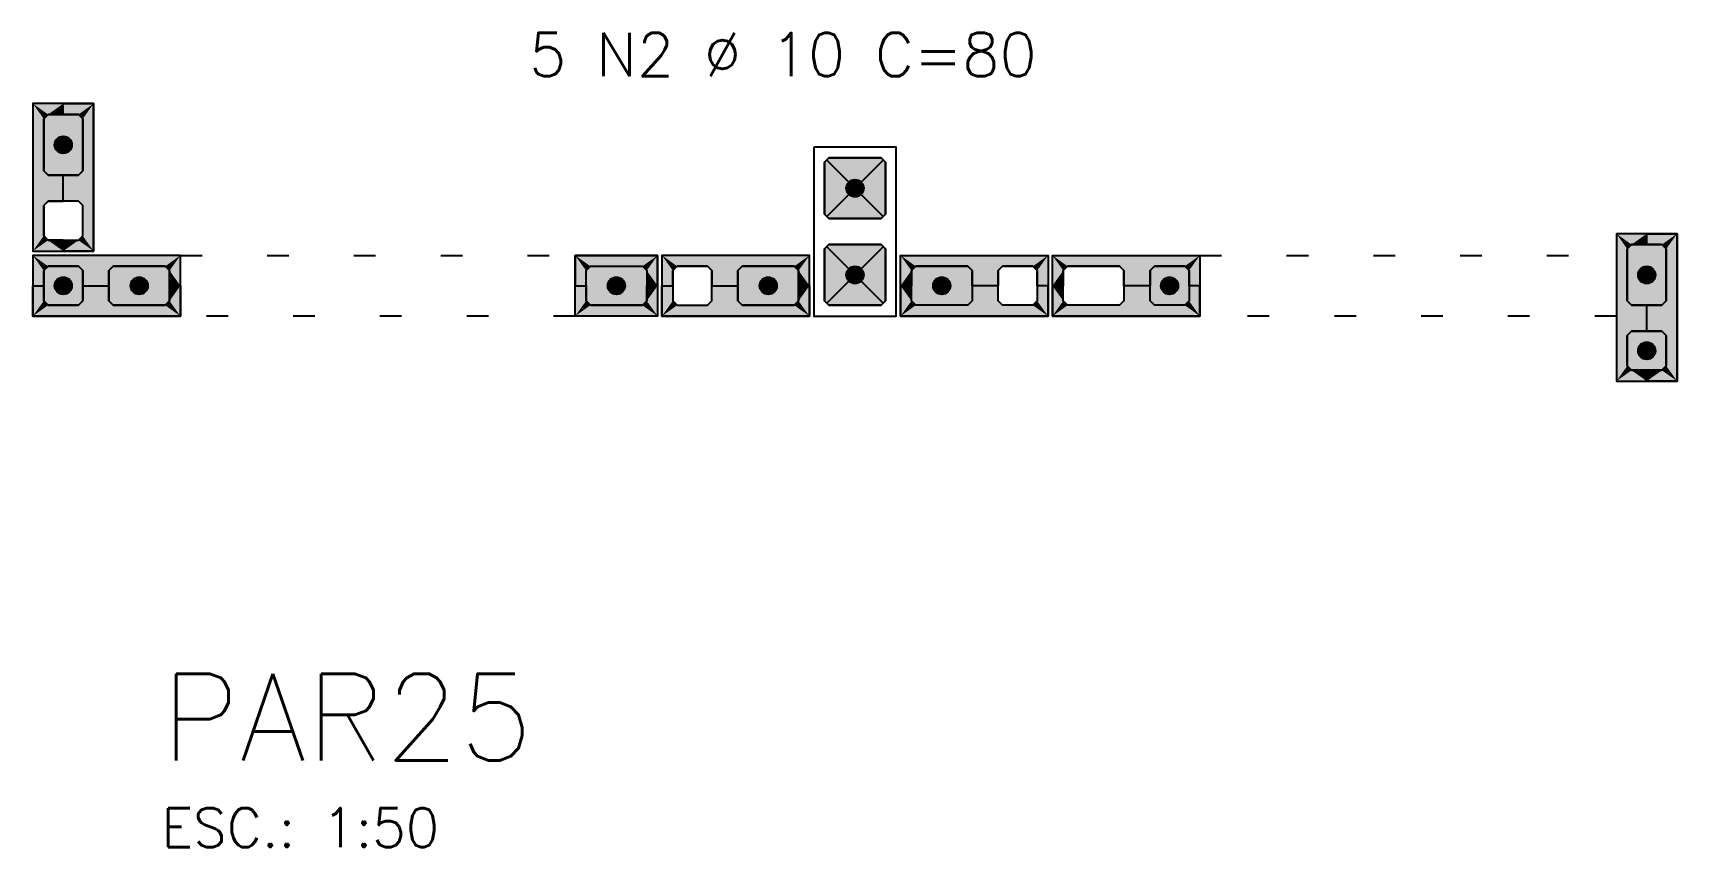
# Model space of a CAD drawing. Extents: x -1.9 to 86, y -1.6 to 60.9.
# Drawn here: x 6.55 to 14.13, y 39.84 to 43.6 of the extents above; entities that cross this region are included whole.
import ezdxf

# ---------------------------------------------------------------- set-up
doc = ezdxf.new("R2010")
doc.units = 0
doc.header["$MEASUREMENT"] = 0
doc.linetypes.add('ESTILO_TQS_0001', pattern=[0.45, 0.3, -0.15])
doc.linetypes.add('ESTILO_TQS_0002', pattern=[0.4, 0.1, -0.3])
for name, color, linetype in [('PENA_01', 1, 'CONTINUOUS'), ('PENA_02', 2, 'CONTINUOUS'), ('PENA_03', 3, 'CONTINUOUS'), ('PENA_06', 6, 'CONTINUOUS'), ('PENA_11', 252, 'CONTINUOUS'), ('PENA_21', 100, 'CONTINUOUS'), ('PENA_23', 50, 'CONTINUOUS')]:
    doc.layers.add(name, color=color, linetype=linetype)
doc.styles.get("Standard").update_dxf_attribs({"font": 'ROMANS.SHX'})

msp = doc.modelspace()

# ---------------------------------------------------------------- linework, layer by layer
at = {"layer": 'PENA_01', "linetype": 'Continuous'}
for p, q in [((10.47154, 43.011175), (10.21154, 42.751175)), ((10.47154, 42.751175), (10.21154, 43.011175)), ((10.47154, 42.351175), (10.21154, 42.611175)), ((10.47154, 42.611175), (10.21154, 42.351175))]:
    msp.add_line(p, q, dxfattribs=at)
for points in [[(6.78154, 42.961175), (6.78154, 43.201175), (6.76154, 43.221175), (6.62154, 43.221175), (6.60154, 43.201175), (6.60154, 42.961175), (6.62154, 42.941175), (6.76154, 42.941175), (6.78154, 42.961175)], [(6.78154, 42.661175), (6.78154, 42.801175), (6.76154, 42.821175), (6.62154, 42.821175), (6.60154, 42.801175), (6.60154, 42.661175), (6.62154, 42.641175), (6.76154, 42.641175), (6.78154, 42.661175)], [(14.08154, 42.361175), (14.08154, 42.601175), (14.06154, 42.621175), (13.92154, 42.621175), (13.90154, 42.601175), (13.90154, 42.361175), (13.92154, 42.341175), (14.06154, 42.341175), (14.08154, 42.361175)], [(6.62154, 42.341175), (6.76154, 42.341175), (6.78154, 42.361175), (6.78154, 42.501175), (6.76154, 42.521175), (6.62154, 42.521175), (6.60154, 42.501175), (6.60154, 42.361175), (6.62154, 42.341175)], [(6.92154, 42.341175), (7.16154, 42.341175), (7.18154, 42.361175), (7.18154, 42.501175), (7.16154, 42.521175), (6.92154, 42.521175), (6.90154, 42.501175), (6.90154, 42.361175), (6.92154, 42.341175)], [(9.12154, 42.521175), (9.36154, 42.521175), (9.38154, 42.501175), (9.38154, 42.361175), (9.36154, 42.341175), (9.12154, 42.341175), (9.10154, 42.361175), (9.10154, 42.501175), (9.12154, 42.521175)], [(9.52154, 42.341175), (9.66154, 42.341175), (9.68154, 42.361175), (9.68154, 42.501175), (9.66154, 42.521175), (9.52154, 42.521175), (9.50154, 42.501175), (9.50154, 42.361175), (9.52154, 42.341175)], [(9.82154, 42.341175), (10.06154, 42.341175), (10.08154, 42.361175), (10.08154, 42.501175), (10.06154, 42.521175), (9.82154, 42.521175), (9.80154, 42.501175), (9.80154, 42.361175), (9.82154, 42.341175)], [(10.86154, 42.341175), (10.62154, 42.341175), (10.60154, 42.361175), (10.60154, 42.501175), (10.62154, 42.521175), (10.86154, 42.521175), (10.88154, 42.501175), (10.88154, 42.361175), (10.86154, 42.341175)], [(11.16154, 42.341175), (11.02154, 42.341175), (11.00154, 42.361175), (11.00154, 42.501175), (11.02154, 42.521175), (11.16154, 42.521175), (11.18154, 42.501175), (11.18154, 42.361175), (11.16154, 42.341175)], [(11.56154, 42.341175), (11.32154, 42.341175), (11.30154, 42.361175), (11.30154, 42.501175), (11.32154, 42.521175), (11.56154, 42.521175), (11.58154, 42.501175), (11.58154, 42.361175), (11.56154, 42.341175)], [(11.86154, 42.341175), (11.72154, 42.341175), (11.70154, 42.361175), (11.70154, 42.501175), (11.72154, 42.521175), (11.86154, 42.521175), (11.88154, 42.501175), (11.88154, 42.361175), (11.86154, 42.341175)], [(14.08154, 42.061175), (14.08154, 42.201175), (14.06154, 42.221175), (13.92154, 42.221175), (13.90154, 42.201175), (13.90154, 42.061175), (13.92154, 42.041175), (14.06154, 42.041175), (14.08154, 42.061175)]]:
    msp.add_lwpolyline(points, dxfattribs=at)
at = {"layer": 'PENA_02', "linetype": 'Continuous'}
for points in [[(6.83154, 42.591175), (6.83154, 43.271175), (6.55154, 43.271175), (6.55154, 42.591175), (6.83154, 42.591175)], [(10.15154, 43.071175), (10.15154, 42.291175), (10.53154, 42.291175), (10.53154, 43.071175), (10.15154, 43.071175)], [(14.13154, 41.991175), (14.13154, 42.671175), (13.85154, 42.671175), (13.85154, 41.991175), (14.13154, 41.991175)], [(6.55154, 42.291175), (7.23154, 42.291175), (7.23154, 42.571175), (6.55154, 42.571175), (6.55154, 42.291175)], [(9.05154, 42.571175), (9.43154, 42.571175), (9.43154, 42.291175), (9.05154, 42.291175), (9.05154, 42.571175)], [(9.45154, 42.291175), (10.13154, 42.291175), (10.13154, 42.571175), (9.45154, 42.571175), (9.45154, 42.291175)], [(11.23154, 42.291175), (10.55154, 42.291175), (10.55154, 42.571175), (11.23154, 42.571175), (11.23154, 42.291175)], [(11.93154, 42.291175), (11.25154, 42.291175), (11.25154, 42.571175), (11.93154, 42.571175), (11.93154, 42.291175)]]:
    msp.add_lwpolyline(points, dxfattribs=at)
at = {"layer": 'PENA_02', "linetype": 'ESTILO_TQS_0001'}
for points in [[(10.22154, 43.021175), (10.20154, 43.001175), (10.20154, 42.761175), (10.22154, 42.741175), (10.46154, 42.741175), (10.48154, 42.761175), (10.48154, 43.001175), (10.46154, 43.021175), (10.22154, 43.021175)], [(10.22154, 42.621175), (10.20154, 42.601175), (10.20154, 42.361175), (10.22154, 42.341175), (10.46154, 42.341175), (10.48154, 42.361175), (10.48154, 42.601175), (10.46154, 42.621175), (10.22154, 42.621175)]]:
    msp.add_lwpolyline(points, dxfattribs=at)
at = {"layer": 'PENA_03', "linetype": 'Continuous'}
for points in [[(6.76154, 43.221175), (6.78154, 43.201175), (6.78154, 42.961175), (6.76154, 42.941175), (6.62154, 42.941175), (6.60154, 42.961175), (6.60154, 43.201175), (6.62154, 43.221175), (6.76154, 43.221175)], [(10.46154, 43.021175), (10.48154, 43.001175), (10.48154, 42.761175), (10.46154, 42.741175), (10.22154, 42.741175), (10.20154, 42.761175), (10.20154, 43.001175), (10.22154, 43.021175), (10.46154, 43.021175)], [(10.46154, 42.621175), (10.48154, 42.601175), (10.48154, 42.361175), (10.46154, 42.341175), (10.22154, 42.341175), (10.20154, 42.361175), (10.20154, 42.601175), (10.22154, 42.621175), (10.46154, 42.621175)], [(14.06154, 42.621175), (14.08154, 42.601175), (14.08154, 42.361175), (14.06154, 42.341175), (13.92154, 42.341175), (13.90154, 42.361175), (13.90154, 42.601175), (13.92154, 42.621175), (14.06154, 42.621175)], [(6.76154, 42.521175), (6.78154, 42.501175), (6.78154, 42.361175), (6.76154, 42.341175), (6.62154, 42.341175), (6.60154, 42.361175), (6.60154, 42.501175), (6.62154, 42.521175), (6.76154, 42.521175)], [(7.18154, 42.361175), (7.16154, 42.341175), (6.92154, 42.341175), (6.90154, 42.361175), (6.90154, 42.501175), (6.92154, 42.521175), (7.16154, 42.521175), (7.18154, 42.501175), (7.18154, 42.361175)], [(9.38154, 42.361175), (9.36154, 42.341175), (9.12154, 42.341175), (9.10154, 42.361175), (9.10154, 42.501175), (9.12154, 42.521175), (9.36154, 42.521175), (9.38154, 42.501175), (9.38154, 42.361175)], [(10.08154, 42.361175), (10.06154, 42.341175), (9.82154, 42.341175), (9.80154, 42.361175), (9.80154, 42.501175), (9.82154, 42.521175), (10.06154, 42.521175), (10.08154, 42.501175), (10.08154, 42.361175)], [(10.88154, 42.361175), (10.86154, 42.341175), (10.62154, 42.341175), (10.60154, 42.361175), (10.60154, 42.501175), (10.62154, 42.521175), (10.86154, 42.521175), (10.88154, 42.501175), (10.88154, 42.361175)], [(11.86154, 42.521175), (11.88154, 42.501175), (11.88154, 42.361175), (11.86154, 42.341175), (11.72154, 42.341175), (11.70154, 42.361175), (11.70154, 42.501175), (11.72154, 42.521175), (11.86154, 42.521175)], [(14.06154, 42.221175), (14.08154, 42.201175), (14.08154, 42.061175), (14.06154, 42.041175), (13.92154, 42.041175), (13.90154, 42.061175), (13.90154, 42.201175), (13.92154, 42.221175), (14.06154, 42.221175)]]:
    msp.add_lwpolyline(points, dxfattribs=at)
at = {"layer": 'PENA_03', "linetype": 'ESTILO_TQS_0002'}
for points in [[(7.23154, 42.571175), (9.05154, 42.571175), (9.05154, 42.291175), (7.23154, 42.291175), (7.23154, 42.571175)], [(11.93154, 42.571175), (13.85154, 42.571175), (13.85154, 42.291175), (11.93154, 42.291175), (11.93154, 42.571175)]]:
    msp.add_lwpolyline(points, dxfattribs=at)
at = {"layer": 'PENA_03', "linetype": 'Continuous'}
for centre in [(6.69154, 43.081175), (10.34154, 42.881175), (6.69154, 42.431175), (7.04154, 42.431175), (9.24154, 42.431175), (9.94154, 42.431175), (10.34154, 42.481175), (10.74154, 42.431175), (11.79154, 42.431175), (13.99154, 42.481175), (13.99154, 42.131175)]:
    msp.add_circle(centre, 0.04, dxfattribs=at)
for points in [[(6.73154, 43.081175), (6.67154, 43.115816), (6.653953, 43.094855)], [(6.73154, 43.081175), (6.653953, 43.094855), (6.653953, 43.067494)], [(6.73154, 43.081175), (6.653953, 43.067494), (6.67154, 43.046534)], [(6.73154, 43.081175), (6.698486, 43.120567), (6.67154, 43.115816)], [(6.73154, 43.081175), (6.67154, 43.046534), (6.698486, 43.041782)], [(6.73154, 43.081175), (6.722182, 43.106886), (6.698486, 43.120567)], [(6.73154, 43.081175), (6.698486, 43.041782), (6.722182, 43.055463)], [(6.73154, 43.081175), (6.722182, 43.055463), (6.73154, 43.081175)], [(10.38154, 42.881175), (10.32154, 42.915816), (10.303953, 42.894855)], [(10.38154, 42.881175), (10.348486, 42.920567), (10.32154, 42.915816)], [(10.38154, 42.881175), (10.372182, 42.906886), (10.348486, 42.920567)], [(10.38154, 42.881175), (10.303953, 42.894855), (10.303953, 42.867494)], [(10.38154, 42.881175), (10.303953, 42.867494), (10.32154, 42.846534)], [(10.38154, 42.881175), (10.32154, 42.846534), (10.348486, 42.841782)], [(10.38154, 42.881175), (10.348486, 42.841782), (10.372182, 42.855463)], [(10.38154, 42.881175), (10.372182, 42.855463), (10.38154, 42.881175)], [(6.73154, 42.431175), (6.67154, 42.465816), (6.653953, 42.444855)], [(6.73154, 42.431175), (6.698486, 42.470567), (6.67154, 42.465816)], [(6.73154, 42.431175), (6.722182, 42.456886), (6.698486, 42.470567)], [(7.08154, 42.431175), (7.02154, 42.465816), (7.003953, 42.444855)], [(7.08154, 42.431175), (7.048486, 42.470567), (7.02154, 42.465816)], [(7.08154, 42.431175), (7.072182, 42.456886), (7.048486, 42.470567)], [(9.28154, 42.431175), (9.22154, 42.465816), (9.203953, 42.444855)], [(9.28154, 42.431175), (9.248486, 42.470567), (9.22154, 42.465816)], [(9.28154, 42.431175), (9.272182, 42.456886), (9.248486, 42.470567)], [(9.98154, 42.431175), (9.92154, 42.465816), (9.903953, 42.444855)], [(9.98154, 42.431175), (9.948486, 42.470567), (9.92154, 42.465816)], [(9.98154, 42.431175), (9.972182, 42.456886), (9.948486, 42.470567)], [(10.38154, 42.481175), (10.32154, 42.515816), (10.303953, 42.494855)], [(10.38154, 42.481175), (10.303953, 42.494855), (10.303953, 42.467494)], [(10.38154, 42.481175), (10.303953, 42.467494), (10.32154, 42.446534)], [(10.38154, 42.481175), (10.348486, 42.520567), (10.32154, 42.515816)], [(10.38154, 42.481175), (10.32154, 42.446534), (10.348486, 42.441782)], [(10.38154, 42.481175), (10.372182, 42.506886), (10.348486, 42.520567)], [(10.38154, 42.481175), (10.348486, 42.441782), (10.372182, 42.455463)], [(10.38154, 42.481175), (10.372182, 42.455463), (10.38154, 42.481175)], [(10.78154, 42.431175), (10.72154, 42.465816), (10.703953, 42.444855)], [(10.78154, 42.431175), (10.748486, 42.470567), (10.72154, 42.465816)], [(10.78154, 42.431175), (10.772182, 42.456886), (10.748486, 42.470567)], [(11.83154, 42.431175), (11.77154, 42.465816), (11.753953, 42.444855)], [(11.83154, 42.431175), (11.798486, 42.470567), (11.77154, 42.465816)], [(11.83154, 42.431175), (11.822182, 42.456886), (11.798486, 42.470567)], [(14.03154, 42.481175), (13.97154, 42.515816), (13.953953, 42.494855)], [(14.03154, 42.481175), (13.953953, 42.494855), (13.953953, 42.467494)], [(14.03154, 42.481175), (13.953953, 42.467494), (13.97154, 42.446534)], [(14.03154, 42.481175), (13.998486, 42.520567), (13.97154, 42.515816)], [(14.03154, 42.481175), (13.97154, 42.446534), (13.998486, 42.441782)], [(14.03154, 42.481175), (14.022182, 42.506886), (13.998486, 42.520567)], [(14.03154, 42.481175), (13.998486, 42.441782), (14.022182, 42.455463)], [(14.03154, 42.481175), (14.022182, 42.455463), (14.03154, 42.481175)], [(6.73154, 42.431175), (6.653953, 42.444855), (6.653953, 42.417494)], [(6.73154, 42.431175), (6.653953, 42.417494), (6.67154, 42.396534)], [(6.73154, 42.431175), (6.67154, 42.396534), (6.698486, 42.391782)], [(6.73154, 42.431175), (6.698486, 42.391782), (6.722182, 42.405463)], [(6.73154, 42.431175), (6.722182, 42.405463), (6.73154, 42.431175)], [(7.08154, 42.431175), (7.003953, 42.444855), (7.003953, 42.417494)], [(7.08154, 42.431175), (7.003953, 42.417494), (7.02154, 42.396534)], [(7.08154, 42.431175), (7.02154, 42.396534), (7.048486, 42.391782)], [(7.08154, 42.431175), (7.048486, 42.391782), (7.072182, 42.405463)], [(7.08154, 42.431175), (7.072182, 42.405463), (7.08154, 42.431175)], [(9.28154, 42.431175), (9.203953, 42.444855), (9.203953, 42.417494)], [(9.28154, 42.431175), (9.203953, 42.417494), (9.22154, 42.396534)], [(9.28154, 42.431175), (9.22154, 42.396534), (9.248486, 42.391782)], [(9.28154, 42.431175), (9.248486, 42.391782), (9.272182, 42.405463)], [(9.28154, 42.431175), (9.272182, 42.405463), (9.28154, 42.431175)], [(9.98154, 42.431175), (9.903953, 42.444855), (9.903953, 42.417494)], [(9.98154, 42.431175), (9.903953, 42.417494), (9.92154, 42.396534)], [(9.98154, 42.431175), (9.92154, 42.396534), (9.948486, 42.391782)], [(9.98154, 42.431175), (9.948486, 42.391782), (9.972182, 42.405463)], [(9.98154, 42.431175), (9.972182, 42.405463), (9.98154, 42.431175)], [(10.78154, 42.431175), (10.703953, 42.444855), (10.703953, 42.417494)], [(10.78154, 42.431175), (10.703953, 42.417494), (10.72154, 42.396534)], [(10.78154, 42.431175), (10.72154, 42.396534), (10.748486, 42.391782)], [(10.78154, 42.431175), (10.748486, 42.391782), (10.772182, 42.405463)], [(10.78154, 42.431175), (10.772182, 42.405463), (10.78154, 42.431175)], [(11.83154, 42.431175), (11.753953, 42.444855), (11.753953, 42.417494)], [(11.83154, 42.431175), (11.753953, 42.417494), (11.77154, 42.396534)], [(11.83154, 42.431175), (11.77154, 42.396534), (11.798486, 42.391782)], [(11.83154, 42.431175), (11.798486, 42.391782), (11.822182, 42.405463)], [(11.83154, 42.431175), (11.822182, 42.405463), (11.83154, 42.431175)], [(14.03154, 42.131175), (13.97154, 42.165816), (13.953953, 42.144855)], [(14.03154, 42.131175), (13.953953, 42.144855), (13.953953, 42.117494)], [(14.03154, 42.131175), (13.998486, 42.170567), (13.97154, 42.165816)], [(14.03154, 42.131175), (14.022182, 42.156886), (13.998486, 42.170567)], [(14.03154, 42.131175), (13.953953, 42.117494), (13.97154, 42.096534)], [(14.03154, 42.131175), (13.97154, 42.096534), (13.998486, 42.091782)], [(14.03154, 42.131175), (13.998486, 42.091782), (14.022182, 42.105463)], [(14.03154, 42.131175), (14.022182, 42.105463), (14.03154, 42.131175)]]:
    msp.add_solid(points, dxfattribs=at)
at = {"layer": 'PENA_11', "linetype": 'Continuous'}
for points in [[(6.76154, 43.221175), (6.62154, 42.941175), (6.60154, 42.961175)], [(6.76154, 43.221175), (6.60154, 42.961175), (6.60154, 43.201175)], [(6.76154, 43.221175), (6.60154, 43.201175), (6.62154, 43.221175)], [(6.76154, 43.221175), (6.76154, 42.941175), (6.62154, 42.941175)], [(6.76154, 43.221175), (6.62154, 43.221175), (6.76154, 43.221175)], [(6.76154, 43.221175), (6.78154, 43.201175), (6.78154, 42.961175)], [(6.76154, 43.221175), (6.78154, 42.961175), (6.76154, 42.941175)], [(10.46154, 43.021175), (10.22154, 42.741175), (10.20154, 42.761175)], [(10.46154, 43.021175), (10.20154, 42.761175), (10.20154, 43.001175)], [(10.46154, 43.021175), (10.20154, 43.001175), (10.22154, 43.021175)], [(10.46154, 43.021175), (10.46154, 42.741175), (10.22154, 42.741175)], [(10.46154, 43.021175), (10.22154, 43.021175), (10.46154, 43.021175)], [(10.46154, 43.021175), (10.48154, 43.001175), (10.48154, 42.761175)], [(10.46154, 43.021175), (10.48154, 42.761175), (10.46154, 42.741175)], [(10.46154, 42.621175), (10.22154, 42.341175), (10.20154, 42.361175)], [(10.46154, 42.621175), (10.20154, 42.361175), (10.20154, 42.601175)], [(10.46154, 42.621175), (10.20154, 42.601175), (10.22154, 42.621175)], [(10.46154, 42.621175), (10.46154, 42.341175), (10.22154, 42.341175)], [(10.46154, 42.621175), (10.22154, 42.621175), (10.46154, 42.621175)], [(10.46154, 42.621175), (10.48154, 42.601175), (10.48154, 42.361175)], [(10.46154, 42.621175), (10.48154, 42.361175), (10.46154, 42.341175)], [(14.06154, 42.621175), (13.92154, 42.341175), (13.90154, 42.361175)], [(14.06154, 42.621175), (13.90154, 42.361175), (13.90154, 42.601175)], [(14.06154, 42.621175), (13.90154, 42.601175), (13.92154, 42.621175)], [(14.06154, 42.621175), (14.06154, 42.341175), (13.92154, 42.341175)], [(14.06154, 42.621175), (13.92154, 42.621175), (14.06154, 42.621175)], [(14.06154, 42.621175), (14.08154, 42.601175), (14.08154, 42.361175)], [(14.06154, 42.621175), (14.08154, 42.361175), (14.06154, 42.341175)], [(6.76154, 42.521175), (6.62154, 42.341175), (6.60154, 42.361175)], [(6.76154, 42.521175), (6.60154, 42.361175), (6.60154, 42.501175)], [(6.76154, 42.521175), (6.60154, 42.501175), (6.62154, 42.521175)], [(6.76154, 42.521175), (6.76154, 42.341175), (6.62154, 42.341175)], [(6.76154, 42.521175), (6.62154, 42.521175), (6.76154, 42.521175)], [(6.76154, 42.521175), (6.78154, 42.501175), (6.78154, 42.361175)], [(6.76154, 42.521175), (6.78154, 42.361175), (6.76154, 42.341175)], [(7.18154, 42.361175), (6.90154, 42.501175), (6.92154, 42.521175)], [(7.18154, 42.361175), (6.90154, 42.361175), (6.90154, 42.501175)], [(7.18154, 42.361175), (6.92154, 42.521175), (7.16154, 42.521175)], [(7.18154, 42.361175), (7.16154, 42.521175), (7.18154, 42.501175)], [(7.18154, 42.361175), (7.18154, 42.501175), (7.18154, 42.361175)], [(9.38154, 42.361175), (9.10154, 42.501175), (9.12154, 42.521175)], [(9.38154, 42.361175), (9.10154, 42.361175), (9.10154, 42.501175)], [(9.38154, 42.361175), (9.12154, 42.521175), (9.36154, 42.521175)], [(9.38154, 42.361175), (9.36154, 42.521175), (9.38154, 42.501175)], [(9.38154, 42.361175), (9.38154, 42.501175), (9.38154, 42.361175)], [(10.08154, 42.361175), (9.80154, 42.501175), (9.82154, 42.521175)], [(10.08154, 42.361175), (9.80154, 42.361175), (9.80154, 42.501175)], [(10.08154, 42.361175), (9.82154, 42.521175), (10.06154, 42.521175)], [(10.08154, 42.361175), (10.06154, 42.521175), (10.08154, 42.501175)], [(10.08154, 42.361175), (10.08154, 42.501175), (10.08154, 42.361175)], [(10.88154, 42.361175), (10.60154, 42.501175), (10.62154, 42.521175)], [(10.88154, 42.361175), (10.60154, 42.361175), (10.60154, 42.501175)], [(10.88154, 42.361175), (10.62154, 42.521175), (10.86154, 42.521175)], [(10.88154, 42.361175), (10.86154, 42.521175), (10.88154, 42.501175)], [(10.88154, 42.361175), (10.88154, 42.501175), (10.88154, 42.361175)], [(11.86154, 42.521175), (11.72154, 42.341175), (11.70154, 42.361175)], [(11.86154, 42.521175), (11.70154, 42.361175), (11.70154, 42.501175)], [(11.86154, 42.521175), (11.70154, 42.501175), (11.72154, 42.521175)], [(11.86154, 42.521175), (11.86154, 42.341175), (11.72154, 42.341175)], [(11.86154, 42.521175), (11.72154, 42.521175), (11.86154, 42.521175)], [(11.86154, 42.521175), (11.88154, 42.501175), (11.88154, 42.361175)], [(11.86154, 42.521175), (11.88154, 42.361175), (11.86154, 42.341175)], [(7.18154, 42.361175), (6.92154, 42.341175), (6.90154, 42.361175)], [(7.18154, 42.361175), (7.16154, 42.341175), (6.92154, 42.341175)], [(9.38154, 42.361175), (9.12154, 42.341175), (9.10154, 42.361175)], [(9.38154, 42.361175), (9.36154, 42.341175), (9.12154, 42.341175)], [(10.08154, 42.361175), (9.82154, 42.341175), (9.80154, 42.361175)], [(10.08154, 42.361175), (10.06154, 42.341175), (9.82154, 42.341175)], [(10.88154, 42.361175), (10.62154, 42.341175), (10.60154, 42.361175)], [(10.88154, 42.361175), (10.86154, 42.341175), (10.62154, 42.341175)], [(14.06154, 42.221175), (13.92154, 42.041175), (13.90154, 42.061175)], [(14.06154, 42.221175), (13.90154, 42.061175), (13.90154, 42.201175)], [(14.06154, 42.221175), (13.90154, 42.201175), (13.92154, 42.221175)], [(14.06154, 42.221175), (14.06154, 42.041175), (13.92154, 42.041175)], [(14.06154, 42.221175), (13.92154, 42.221175), (14.06154, 42.221175)], [(14.06154, 42.221175), (14.08154, 42.201175), (14.08154, 42.061175)], [(14.06154, 42.221175), (14.08154, 42.061175), (14.06154, 42.041175)]]:
    msp.add_solid(points, dxfattribs=at)
at = {"layer": 'PENA_21', "linetype": 'Continuous'}
for points in [[(6.69154, 42.591175), (6.69154, 42.641175), (6.62154, 42.641175), (6.60154, 42.661175), (6.60154, 42.801175), (6.62154, 42.821175), (6.69154, 42.821175), (6.69154, 42.941175), (6.62154, 42.941175), (6.60154, 42.961175), (6.60154, 43.201175), (6.62154, 43.221175), (6.69154, 43.221175), (6.69154, 43.271175), (6.55154, 43.271175), (6.55154, 42.591175), (6.69154, 42.591175)], [(6.69154, 42.591175), (6.69154, 42.641175), (6.76154, 42.641175), (6.78154, 42.661175), (6.78154, 42.801175), (6.76154, 42.821175), (6.69154, 42.821175), (6.69154, 42.941175), (6.76154, 42.941175), (6.78154, 42.961175), (6.78154, 43.201175), (6.76154, 43.221175), (6.69154, 43.221175), (6.69154, 43.271175), (6.83154, 43.271175), (6.83154, 42.591175), (6.69154, 42.591175)], [(13.99154, 41.991175), (13.99154, 42.041175), (13.92154, 42.041175), (13.90154, 42.061175), (13.90154, 42.201175), (13.92154, 42.221175), (13.99154, 42.221175), (13.99154, 42.341175), (13.92154, 42.341175), (13.90154, 42.361175), (13.90154, 42.601175), (13.92154, 42.621175), (13.99154, 42.621175), (13.99154, 42.671175), (13.85154, 42.671175), (13.85154, 41.991175), (13.99154, 41.991175)], [(13.99154, 41.991175), (13.99154, 42.041175), (14.06154, 42.041175), (14.08154, 42.061175), (14.08154, 42.201175), (14.06154, 42.221175), (13.99154, 42.221175), (13.99154, 42.341175), (14.06154, 42.341175), (14.08154, 42.361175), (14.08154, 42.601175), (14.06154, 42.621175), (13.99154, 42.621175), (13.99154, 42.671175), (14.13154, 42.671175), (14.13154, 41.991175), (13.99154, 41.991175)], [(6.55154, 42.431175), (6.60154, 42.431175), (6.60154, 42.501175), (6.62154, 42.521175), (6.76154, 42.521175), (6.78154, 42.501175), (6.78154, 42.431175), (6.90154, 42.431175), (6.90154, 42.501175), (6.92154, 42.521175), (7.16154, 42.521175), (7.18154, 42.501175), (7.18154, 42.431175), (7.23154, 42.431175), (7.23154, 42.571175), (6.55154, 42.571175), (6.55154, 42.431175)], [(9.45154, 42.431175), (9.50154, 42.431175), (9.50154, 42.501175), (9.52154, 42.521175), (9.66154, 42.521175), (9.68154, 42.501175), (9.68154, 42.431175), (9.80154, 42.431175), (9.80154, 42.501175), (9.82154, 42.521175), (10.06154, 42.521175), (10.08154, 42.501175), (10.08154, 42.431175), (10.13154, 42.431175), (10.13154, 42.571175), (9.45154, 42.571175), (9.45154, 42.431175)], [(11.23154, 42.431175), (11.18154, 42.431175), (11.18154, 42.501175), (11.16154, 42.521175), (11.02154, 42.521175), (11.00154, 42.501175), (11.00154, 42.431175), (10.88154, 42.431175), (10.88154, 42.501175), (10.86154, 42.521175), (10.62154, 42.521175), (10.60154, 42.501175), (10.60154, 42.431175), (10.55154, 42.431175), (10.55154, 42.571175), (11.23154, 42.571175), (11.23154, 42.431175)], [(11.93154, 42.431175), (11.88154, 42.431175), (11.88154, 42.501175), (11.86154, 42.521175), (11.72154, 42.521175), (11.70154, 42.501175), (11.70154, 42.431175), (11.58154, 42.431175), (11.58154, 42.501175), (11.56154, 42.521175), (11.32154, 42.521175), (11.30154, 42.501175), (11.30154, 42.431175), (11.25154, 42.431175), (11.25154, 42.571175), (11.93154, 42.571175), (11.93154, 42.431175)], [(6.55154, 42.431175), (6.60154, 42.431175), (6.60154, 42.361175), (6.62154, 42.341175), (6.76154, 42.341175), (6.78154, 42.361175), (6.78154, 42.431175), (6.90154, 42.431175), (6.90154, 42.361175), (6.92154, 42.341175), (7.16154, 42.341175), (7.18154, 42.361175), (7.18154, 42.431175), (7.23154, 42.431175), (7.23154, 42.291175), (6.55154, 42.291175), (6.55154, 42.431175)], [(9.45154, 42.431175), (9.50154, 42.431175), (9.50154, 42.361175), (9.52154, 42.341175), (9.66154, 42.341175), (9.68154, 42.361175), (9.68154, 42.431175), (9.80154, 42.431175), (9.80154, 42.361175), (9.82154, 42.341175), (10.06154, 42.341175), (10.08154, 42.361175), (10.08154, 42.431175), (10.13154, 42.431175), (10.13154, 42.291175), (9.45154, 42.291175), (9.45154, 42.431175)], [(11.23154, 42.431175), (11.18154, 42.431175), (11.18154, 42.361175), (11.16154, 42.341175), (11.02154, 42.341175), (11.00154, 42.361175), (11.00154, 42.431175), (10.88154, 42.431175), (10.88154, 42.361175), (10.86154, 42.341175), (10.62154, 42.341175), (10.60154, 42.361175), (10.60154, 42.431175), (10.55154, 42.431175), (10.55154, 42.291175), (11.23154, 42.291175), (11.23154, 42.431175)], [(11.93154, 42.431175), (11.88154, 42.431175), (11.88154, 42.361175), (11.86154, 42.341175), (11.72154, 42.341175), (11.70154, 42.361175), (11.70154, 42.431175), (11.58154, 42.431175), (11.58154, 42.361175), (11.56154, 42.341175), (11.32154, 42.341175), (11.30154, 42.361175), (11.30154, 42.431175), (11.25154, 42.431175), (11.25154, 42.291175), (11.93154, 42.291175), (11.93154, 42.431175)]]:
    msp.add_lwpolyline(points, dxfattribs=at)
for points in [[(6.69154, 43.271175), (6.55154, 43.271175), (6.62154, 43.221175)], [(6.62154, 43.221175), (6.55154, 43.271175), (6.60154, 43.201175)], [(6.55154, 43.271175), (6.60154, 42.661175), (6.60154, 43.201175)], [(6.55154, 42.591175), (6.60154, 42.661175), (6.55154, 43.271175)], [(6.69154, 43.221175), (6.69154, 43.271175), (6.62154, 43.221175)], [(6.76154, 43.221175), (6.69154, 43.221175), (6.83154, 43.271175)], [(6.69154, 43.221175), (6.69154, 43.271175), (6.83154, 43.271175)], [(6.78154, 43.201175), (6.76154, 43.221175), (6.83154, 43.271175)], [(6.78154, 42.961175), (6.83154, 43.271175), (6.78154, 42.801175)], [(6.78154, 42.801175), (6.83154, 43.271175), (6.78154, 42.661175)], [(6.83154, 43.271175), (6.83154, 42.591175), (6.78154, 42.661175)], [(6.78154, 42.961175), (6.78154, 43.201175), (6.83154, 43.271175)], [(6.60154, 43.201175), (6.60154, 42.661175), (6.60154, 42.801175)], [(6.60154, 43.201175), (6.60154, 42.961175), (6.60154, 42.801175)], [(6.62154, 42.821175), (6.60154, 42.961175), (6.60154, 42.801175)], [(6.62154, 42.821175), (6.62154, 42.941175), (6.60154, 42.961175)], [(6.69154, 42.821175), (6.62154, 42.941175), (6.62154, 42.821175)], [(6.69154, 42.821175), (6.69154, 42.941175), (6.62154, 42.941175)], [(6.69154, 42.821175), (6.76154, 42.941175), (6.76154, 42.821175)], [(6.69154, 42.821175), (6.69154, 42.941175), (6.76154, 42.941175)], [(6.76154, 42.941175), (6.78154, 42.961175), (6.76154, 42.821175)], [(6.76154, 42.821175), (6.78154, 42.961175), (6.78154, 42.801175)], [(6.62154, 42.641175), (6.60154, 42.661175), (6.55154, 42.591175)], [(6.62154, 42.641175), (6.55154, 42.591175), (6.69154, 42.591175)], [(6.62154, 42.641175), (6.69154, 42.591175), (6.69154, 42.641175)], [(6.83154, 42.591175), (6.69154, 42.591175), (6.76154, 42.641175)], [(6.76154, 42.641175), (6.69154, 42.591175), (6.69154, 42.641175)], [(6.78154, 42.661175), (6.83154, 42.591175), (6.76154, 42.641175)], [(13.99154, 42.671175), (13.85154, 42.671175), (13.92154, 42.621175)], [(13.92154, 42.621175), (13.85154, 42.671175), (13.90154, 42.601175)], [(13.85154, 42.671175), (13.90154, 42.061175), (13.90154, 42.601175)], [(13.85154, 41.991175), (13.90154, 42.061175), (13.85154, 42.671175)], [(13.90154, 42.601175), (13.90154, 42.061175), (13.90154, 42.201175)], [(13.90154, 42.601175), (13.90154, 42.361175), (13.90154, 42.201175)], [(13.99154, 42.621175), (13.99154, 42.671175), (13.92154, 42.621175)], [(14.06154, 42.621175), (13.99154, 42.621175), (14.13154, 42.671175)], [(13.99154, 42.621175), (13.99154, 42.671175), (14.13154, 42.671175)], [(14.08154, 42.601175), (14.06154, 42.621175), (14.13154, 42.671175)], [(14.08154, 42.361175), (14.13154, 42.671175), (14.08154, 42.201175)], [(14.08154, 42.201175), (14.13154, 42.671175), (14.08154, 42.061175)], [(14.13154, 42.671175), (14.13154, 41.991175), (14.08154, 42.061175)], [(14.08154, 42.361175), (14.08154, 42.601175), (14.13154, 42.671175)], [(7.23154, 42.571175), (6.55154, 42.571175), (6.62154, 42.521175)], [(6.55154, 42.571175), (6.55154, 42.431175), (6.60154, 42.431175)], [(6.55154, 42.571175), (6.60154, 42.431175), (6.60154, 42.501175)], [(6.55154, 42.571175), (6.60154, 42.501175), (6.62154, 42.521175)], [(7.23154, 42.571175), (6.62154, 42.521175), (6.76154, 42.521175)], [(7.23154, 42.571175), (6.76154, 42.521175), (6.78154, 42.501175)], [(7.23154, 42.571175), (6.78154, 42.501175), (6.92154, 42.521175)], [(7.23154, 42.571175), (6.92154, 42.521175), (7.16154, 42.521175)], [(7.23154, 42.571175), (7.16154, 42.521175), (7.18154, 42.501175)], [(7.23154, 42.571175), (7.18154, 42.501175), (7.23154, 42.431175)], [(10.13154, 42.571175), (9.45154, 42.571175), (9.52154, 42.521175)], [(9.45154, 42.571175), (9.45154, 42.431175), (9.50154, 42.431175)], [(9.45154, 42.571175), (9.50154, 42.431175), (9.50154, 42.501175)], [(9.45154, 42.571175), (9.50154, 42.501175), (9.52154, 42.521175)], [(10.13154, 42.571175), (9.52154, 42.521175), (9.66154, 42.521175)], [(10.13154, 42.571175), (9.66154, 42.521175), (9.68154, 42.501175)], [(10.13154, 42.571175), (9.68154, 42.501175), (9.82154, 42.521175)], [(10.13154, 42.571175), (9.82154, 42.521175), (10.06154, 42.521175)], [(10.13154, 42.571175), (10.06154, 42.521175), (10.08154, 42.501175)], [(10.13154, 42.571175), (10.08154, 42.501175), (10.13154, 42.431175)], [(11.23154, 42.571175), (10.62154, 42.521175), (10.55154, 42.571175)], [(10.62154, 42.521175), (10.60154, 42.501175), (10.55154, 42.571175)], [(10.55154, 42.571175), (10.60154, 42.501175), (10.55154, 42.431175)], [(10.86154, 42.521175), (10.62154, 42.521175), (11.23154, 42.571175)], [(10.88154, 42.501175), (10.86154, 42.521175), (11.23154, 42.571175)], [(11.23154, 42.571175), (11.02154, 42.521175), (10.88154, 42.501175)], [(11.23154, 42.571175), (11.16154, 42.521175), (11.02154, 42.521175)], [(11.23154, 42.571175), (11.18154, 42.501175), (11.16154, 42.521175)], [(11.23154, 42.571175), (11.23154, 42.431175), (11.18154, 42.431175)], [(11.23154, 42.571175), (11.18154, 42.431175), (11.18154, 42.501175)], [(11.93154, 42.571175), (11.32154, 42.521175), (11.25154, 42.571175)], [(11.32154, 42.521175), (11.30154, 42.501175), (11.25154, 42.571175)], [(11.25154, 42.571175), (11.30154, 42.501175), (11.25154, 42.431175)], [(11.56154, 42.521175), (11.32154, 42.521175), (11.93154, 42.571175)], [(11.58154, 42.501175), (11.56154, 42.521175), (11.93154, 42.571175)], [(11.93154, 42.571175), (11.72154, 42.521175), (11.58154, 42.501175)], [(11.93154, 42.571175), (11.86154, 42.521175), (11.72154, 42.521175)], [(11.93154, 42.571175), (11.88154, 42.501175), (11.86154, 42.521175)], [(11.93154, 42.571175), (11.93154, 42.431175), (11.88154, 42.431175)], [(11.93154, 42.571175), (11.88154, 42.431175), (11.88154, 42.501175)], [(6.78154, 42.501175), (6.90154, 42.501175), (6.92154, 42.521175)], [(6.78154, 42.501175), (6.78154, 42.431175), (6.90154, 42.431175)], [(6.78154, 42.501175), (6.90154, 42.431175), (6.90154, 42.501175)], [(7.23154, 42.431175), (7.18154, 42.501175), (7.18154, 42.431175)], [(9.68154, 42.501175), (9.80154, 42.501175), (9.82154, 42.521175)], [(9.68154, 42.501175), (9.68154, 42.431175), (9.80154, 42.431175)], [(9.68154, 42.501175), (9.80154, 42.431175), (9.80154, 42.501175)], [(10.13154, 42.431175), (10.08154, 42.501175), (10.08154, 42.431175)], [(10.60154, 42.501175), (10.60154, 42.431175), (10.55154, 42.431175)], [(10.88154, 42.431175), (10.88154, 42.501175), (11.02154, 42.521175)], [(10.88154, 42.431175), (11.02154, 42.521175), (11.00154, 42.501175)], [(10.88154, 42.431175), (11.00154, 42.501175), (11.00154, 42.431175)], [(11.30154, 42.501175), (11.30154, 42.431175), (11.25154, 42.431175)], [(11.58154, 42.431175), (11.58154, 42.501175), (11.72154, 42.521175)], [(11.58154, 42.431175), (11.72154, 42.521175), (11.70154, 42.501175)], [(11.58154, 42.431175), (11.70154, 42.501175), (11.70154, 42.431175)], [(6.55154, 42.291175), (6.55154, 42.431175), (6.60154, 42.431175)], [(6.55154, 42.291175), (6.60154, 42.431175), (6.60154, 42.361175)], [(6.78154, 42.361175), (6.78154, 42.431175), (6.90154, 42.431175)], [(6.78154, 42.361175), (6.90154, 42.431175), (6.90154, 42.361175)], [(7.23154, 42.291175), (7.18154, 42.361175), (7.23154, 42.431175)], [(7.23154, 42.431175), (7.18154, 42.361175), (7.18154, 42.431175)], [(9.45154, 42.291175), (9.45154, 42.431175), (9.50154, 42.431175)], [(9.45154, 42.291175), (9.50154, 42.431175), (9.50154, 42.361175)], [(9.68154, 42.361175), (9.68154, 42.431175), (9.80154, 42.431175)], [(9.68154, 42.361175), (9.80154, 42.431175), (9.80154, 42.361175)], [(10.13154, 42.291175), (10.08154, 42.361175), (10.13154, 42.431175)], [(10.13154, 42.431175), (10.08154, 42.361175), (10.08154, 42.431175)], [(10.55154, 42.291175), (10.60154, 42.361175), (10.55154, 42.431175)], [(10.60154, 42.361175), (10.60154, 42.431175), (10.55154, 42.431175)], [(10.88154, 42.431175), (10.88154, 42.361175), (11.02154, 42.341175)], [(10.88154, 42.431175), (11.02154, 42.341175), (11.00154, 42.361175)], [(10.88154, 42.431175), (11.00154, 42.361175), (11.00154, 42.431175)], [(11.23154, 42.291175), (11.23154, 42.431175), (11.18154, 42.431175)], [(11.23154, 42.291175), (11.18154, 42.431175), (11.18154, 42.361175)], [(11.25154, 42.291175), (11.30154, 42.361175), (11.25154, 42.431175)], [(11.30154, 42.361175), (11.30154, 42.431175), (11.25154, 42.431175)], [(11.58154, 42.431175), (11.58154, 42.361175), (11.72154, 42.341175)], [(11.58154, 42.431175), (11.72154, 42.341175), (11.70154, 42.361175)], [(11.58154, 42.431175), (11.70154, 42.361175), (11.70154, 42.431175)], [(11.93154, 42.291175), (11.93154, 42.431175), (11.88154, 42.431175)], [(11.93154, 42.291175), (11.88154, 42.431175), (11.88154, 42.361175)], [(6.55154, 42.291175), (6.60154, 42.361175), (6.62154, 42.341175)], [(7.23154, 42.291175), (6.55154, 42.291175), (6.62154, 42.341175)], [(7.23154, 42.291175), (6.62154, 42.341175), (6.76154, 42.341175)], [(7.23154, 42.291175), (6.76154, 42.341175), (6.78154, 42.361175)], [(7.23154, 42.291175), (6.78154, 42.361175), (6.92154, 42.341175)], [(6.78154, 42.361175), (6.90154, 42.361175), (6.92154, 42.341175)], [(7.23154, 42.291175), (6.92154, 42.341175), (7.16154, 42.341175)], [(7.23154, 42.291175), (7.16154, 42.341175), (7.18154, 42.361175)], [(9.45154, 42.291175), (9.50154, 42.361175), (9.52154, 42.341175)], [(10.13154, 42.291175), (9.45154, 42.291175), (9.52154, 42.341175)], [(10.13154, 42.291175), (9.52154, 42.341175), (9.66154, 42.341175)], [(10.13154, 42.291175), (9.66154, 42.341175), (9.68154, 42.361175)], [(10.13154, 42.291175), (9.68154, 42.361175), (9.82154, 42.341175)], [(9.68154, 42.361175), (9.80154, 42.361175), (9.82154, 42.341175)], [(10.13154, 42.291175), (9.82154, 42.341175), (10.06154, 42.341175)], [(10.13154, 42.291175), (10.06154, 42.341175), (10.08154, 42.361175)], [(10.62154, 42.341175), (10.60154, 42.361175), (10.55154, 42.291175)], [(11.23154, 42.291175), (10.62154, 42.341175), (10.55154, 42.291175)], [(10.86154, 42.341175), (10.62154, 42.341175), (11.23154, 42.291175)], [(10.88154, 42.361175), (10.86154, 42.341175), (11.23154, 42.291175)], [(11.23154, 42.291175), (11.02154, 42.341175), (10.88154, 42.361175)], [(11.23154, 42.291175), (11.16154, 42.341175), (11.02154, 42.341175)], [(11.23154, 42.291175), (11.18154, 42.361175), (11.16154, 42.341175)], [(11.32154, 42.341175), (11.30154, 42.361175), (11.25154, 42.291175)], [(11.93154, 42.291175), (11.32154, 42.341175), (11.25154, 42.291175)], [(11.56154, 42.341175), (11.32154, 42.341175), (11.93154, 42.291175)], [(11.58154, 42.361175), (11.56154, 42.341175), (11.93154, 42.291175)], [(11.93154, 42.291175), (11.72154, 42.341175), (11.58154, 42.361175)], [(11.93154, 42.291175), (11.86154, 42.341175), (11.72154, 42.341175)], [(11.93154, 42.291175), (11.88154, 42.361175), (11.86154, 42.341175)], [(13.92154, 42.221175), (13.90154, 42.361175), (13.90154, 42.201175)], [(13.92154, 42.221175), (13.92154, 42.341175), (13.90154, 42.361175)], [(13.99154, 42.221175), (13.92154, 42.341175), (13.92154, 42.221175)], [(13.99154, 42.221175), (13.99154, 42.341175), (13.92154, 42.341175)], [(13.99154, 42.221175), (14.06154, 42.341175), (14.06154, 42.221175)], [(13.99154, 42.221175), (13.99154, 42.341175), (14.06154, 42.341175)], [(14.06154, 42.341175), (14.08154, 42.361175), (14.06154, 42.221175)], [(14.06154, 42.221175), (14.08154, 42.361175), (14.08154, 42.201175)], [(13.92154, 42.041175), (13.90154, 42.061175), (13.85154, 41.991175)], [(13.92154, 42.041175), (13.85154, 41.991175), (13.99154, 41.991175)], [(13.92154, 42.041175), (13.99154, 41.991175), (13.99154, 42.041175)], [(14.13154, 41.991175), (13.99154, 41.991175), (14.06154, 42.041175)], [(14.06154, 42.041175), (13.99154, 41.991175), (13.99154, 42.041175)], [(14.08154, 42.061175), (14.13154, 41.991175), (14.06154, 42.041175)]]:
    msp.add_solid(points, dxfattribs=at)
at = {"layer": 'PENA_23', "linetype": 'Continuous'}
for points in [[(9.38154, 42.431175), (9.43154, 42.431175), (9.43154, 42.571175), (9.05154, 42.571175), (9.05154, 42.431175), (9.10154, 42.431175), (9.10154, 42.501175), (9.12154, 42.521175), (9.36154, 42.521175), (9.38154, 42.501175), (9.38154, 42.431175)], [(9.38154, 42.431175), (9.43154, 42.431175), (9.43154, 42.291175), (9.05154, 42.291175), (9.05154, 42.431175), (9.10154, 42.431175), (9.10154, 42.361175), (9.12154, 42.341175), (9.36154, 42.341175), (9.38154, 42.361175), (9.38154, 42.431175)]]:
    msp.add_lwpolyline(points, dxfattribs=at)
for points in [[(9.43154, 42.571175), (9.05154, 42.571175), (9.12154, 42.521175)], [(9.05154, 42.571175), (9.05154, 42.431175), (9.10154, 42.431175)], [(9.05154, 42.571175), (9.10154, 42.431175), (9.10154, 42.501175)], [(9.05154, 42.571175), (9.10154, 42.501175), (9.12154, 42.521175)], [(9.43154, 42.571175), (9.12154, 42.521175), (9.36154, 42.521175)], [(9.43154, 42.571175), (9.36154, 42.521175), (9.38154, 42.501175)], [(9.43154, 42.571175), (9.38154, 42.501175), (9.43154, 42.431175)], [(9.43154, 42.431175), (9.38154, 42.501175), (9.38154, 42.431175)], [(9.05154, 42.291175), (9.05154, 42.431175), (9.10154, 42.431175)], [(9.05154, 42.291175), (9.10154, 42.431175), (9.10154, 42.361175)], [(9.43154, 42.291175), (9.38154, 42.361175), (9.43154, 42.431175)], [(9.43154, 42.431175), (9.38154, 42.361175), (9.38154, 42.431175)], [(9.05154, 42.291175), (9.10154, 42.361175), (9.12154, 42.341175)], [(9.43154, 42.291175), (9.05154, 42.291175), (9.12154, 42.341175)], [(9.43154, 42.291175), (9.12154, 42.341175), (9.36154, 42.341175)], [(9.43154, 42.291175), (9.36154, 42.341175), (9.38154, 42.361175)]]:
    msp.add_solid(points, dxfattribs=at)

# ---------------------------------------------------------------- texts
at = {"layer": 'PENA_03', "linetype": 'Continuous'}
for s, height, p in [('5 N2 %%c 10 C=80', 0.2, (8.839119, 43.397675)), ('ESC.: 1:50', 0.18, (7.144109, 39.841657))]:
    msp.add_text(s, height=height, dxfattribs=at).set_placement(p)
at = {"layer": 'PENA_06', "linetype": 'Continuous'}
msp.add_text('PAR25', height=0.4, dxfattribs=at).set_placement((7.144109, 40.241657))

doc.saveas('drawing.dxf')
